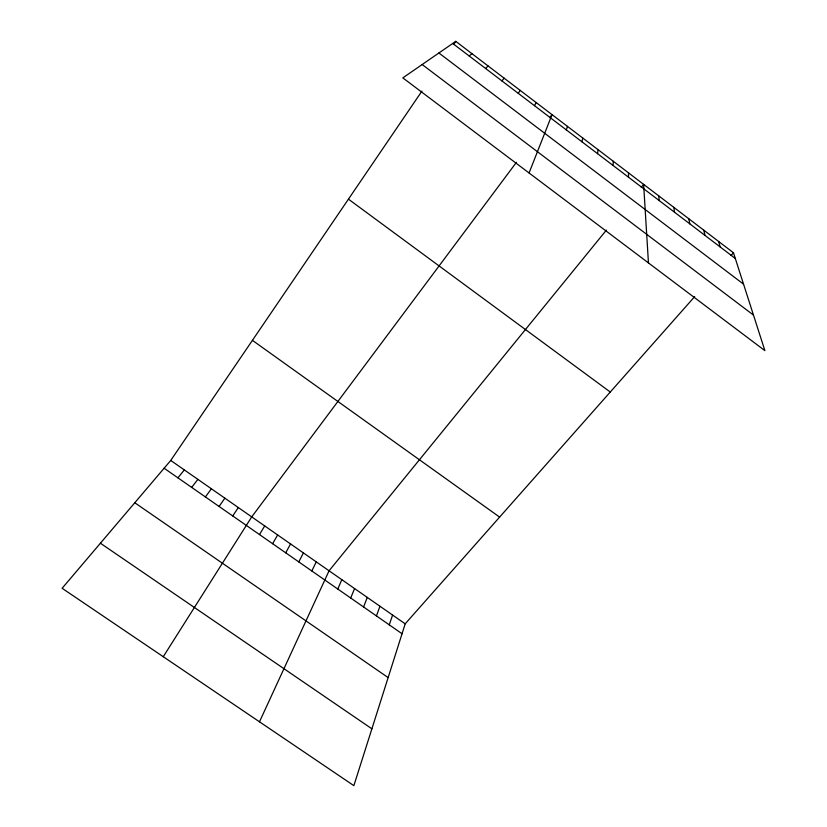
<?xml version="1.0" encoding="UTF-8"?>
<svg xmlns="http://www.w3.org/2000/svg" width="827" height="827" viewBox="0 0 827 827"><rect width="100%" height="100%" fill="white"/><g stroke="black" fill="none" stroke-linecap="round" stroke-linejoin="round"><path stroke-width="1.24" d="M613.045 165.452L613.293 161.275M597.539 153.646L598.055 149.677M581.97 141.81L582.756 138.026M566.361 129.932L567.425 126.355M694.68 296.624L405.189 623.837L353.863 785.65L62.118 588.286L170.734 460.453L421.925 91.115M389.269 624.84L392.587 615.061M376.44 615.929L379.944 606.253M363.591 606.977L367.281 597.414M529.063 172.967L552.033 114.633L549.769 117.661M350.7 598.014L354.576 588.566M337.778 589.02L341.83 579.686M259.492 721.806L329.063 570.785L606.398 230.102M311.82 570.971L316.255 561.864M534.511 105.691L536.123 102.527M298.795 561.905L303.416 552.912M285.728 552.818L290.546 543.949M272.631 543.711L277.634 534.955M259.502 534.573L264.702 525.931M163.26 656.71L251.718 516.885L516.43 162.319M518.26 93.337L520.162 90.37M232.728 515.945L238.321 507.551M453.62 44.503L455.77 41.35L733.477 252.773L764.882 350.627L402.832 77.872L455.77 41.35M219.083 506.455L224.872 498.185M205.396 496.944L211.392 488.788M191.678 487.403L197.88 479.371M501.958 80.932L504.139 78.183M177.919 477.83L184.328 469.922M641.266 187.274L643.623 184.369L648.451 262.914M731.016 255.553L733.477 252.773M485.604 68.486L488.075 65.943M469.188 55.988L471.948 53.672M100.408 543.225L371.892 728.814M134.791 502.754L388.142 677.592M170.734 460.453L405.189 623.837M164.128 468.237L402.056 633.74M252.421 340.352L499.622 517.102M348.446 199.162L610.274 392.029M422.173 64.537L753.48 315.087M452.71 43.459L735.306 258.469M438.899 52.99L743.545 284.157M718.622 241.463L720.193 246.973M703.715 230.123L705.038 235.447M688.767 218.741L689.832 223.869M673.767 207.319L674.574 212.27M658.726 195.865L659.264 200.62M628.489 172.843L628.499 177.216"/></g></svg>
